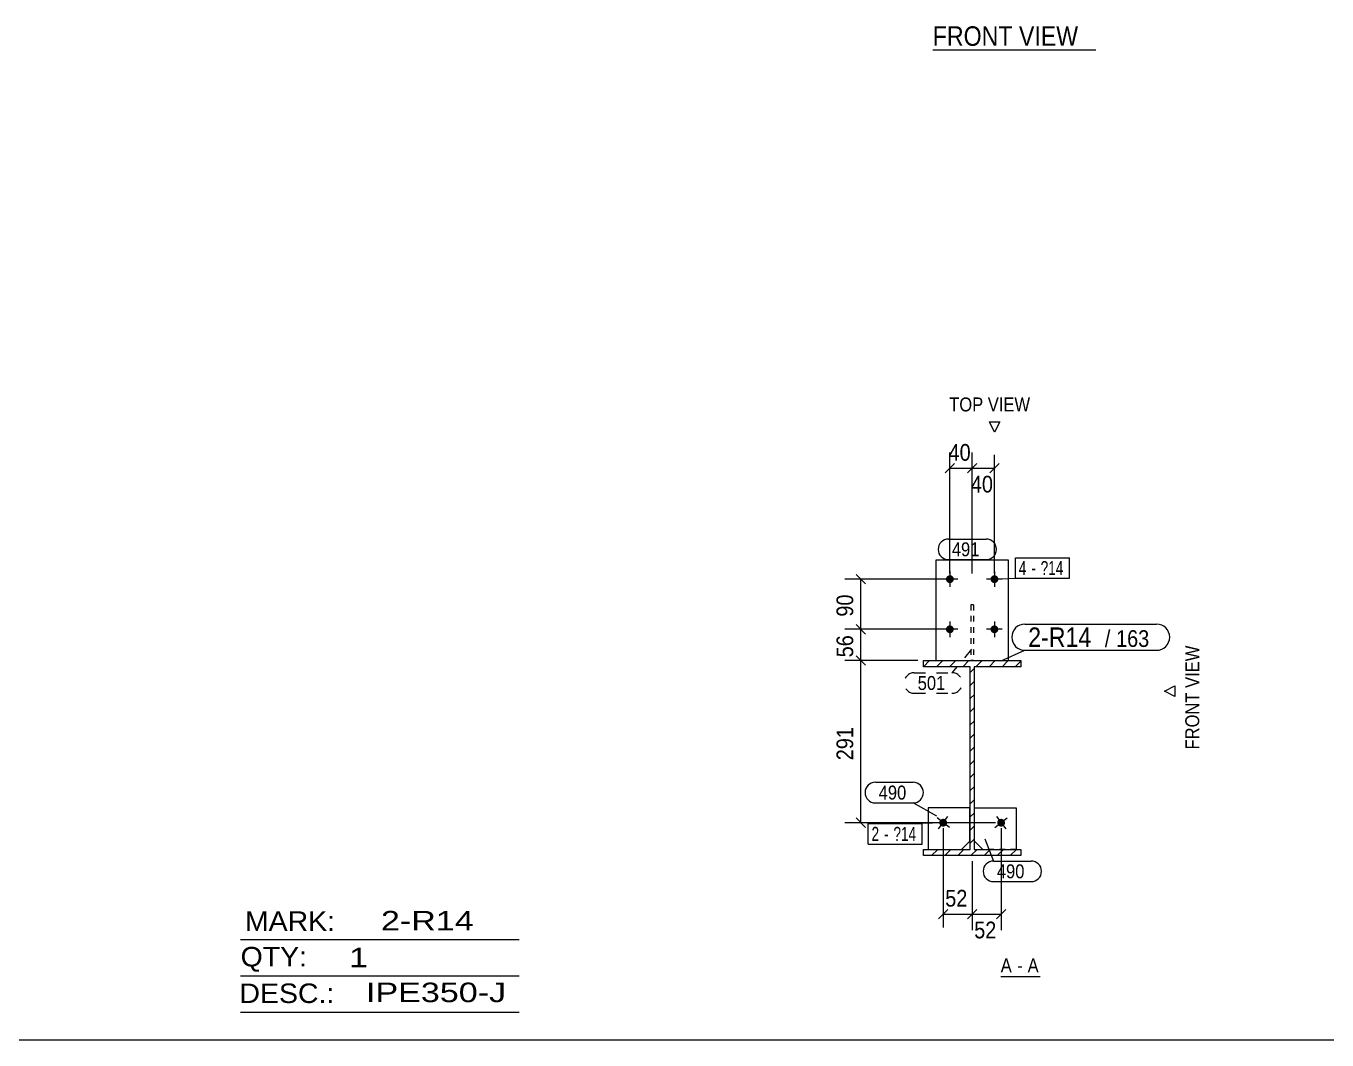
# Model space of a CAD drawing. Header units: millimetres. Extents: x 2 to 825, y 1 to 579.
# Drawn here: x 179 to 412.5, y 5 to 186.9 of the extents above; entities that cross this region are included whole.
import ezdxf

# ---------------------------------------------------------------- set-up
doc = ezdxf.new("R2010")
doc.units = ezdxf.units.MM
for name, pattern in [('XKITLINE00', [0]), ('XKITLINE01', [4, 1, -1, 1, -1]), ('XKITLINE02', [4, 2, -2])]:
    doc.linetypes.add(name, pattern=pattern)
for name, color, linetype, lineweight in [('Bolt', 3, 'Continuous', 0), ('BoltMark', 7, 'Continuous', 0), ('Dimensions', 7, 'Continuous', 0), ('DrawingSheet', 5, 'Continuous', 0), ('OtherObjectType', 7, 'Continuous', 0), ('Part', 2, 'Continuous', 0), ('PartMark', 7, 'Continuous', 0)]:
    doc.layers.add(name, color=color, linetype=linetype, lineweight=lineweight)
doc.styles.add('ARIAL', font='ARIAL.TTF')
doc.styles.add('ARIAL_NARROW', font='ARIALN.TTF')

# ---------------------------------------------------------------- blocks, each defined once
blk = doc.blocks.new('*A1')
at = {"layer": 'Part', "color": 7, "linetype": 'XKITLINE00', "lineweight": 0}
for p, q in [((340.07, 71.98), (341.17, 73.08)), ((342.43, 71.98), (343.53, 73.08)), ((344.78, 71.98), (345.88, 73.08)), ((347.14, 71.98), (348.24, 73.08)), ((349.5, 71.98), (350.6, 73.08)), ((351.86, 71.98), (352.96, 73.08)), ((354.21, 71.98), (355.31, 73.08)), ((356.57, 71.98), (357.57, 72.98)), ((340.07, 71.98), (340.07, 71.98)), ((348.47, 70.95), (349.17, 71.65)), ((348.47, 68.59), (349.17, 69.29)), ((348.47, 66.24), (349.17, 66.94)), ((348.47, 63.88), (349.17, 64.58)), ((348.47, 61.52), (349.17, 62.22)), ((348.47, 59.16), (349.17, 59.86)), ((348.47, 56.81), (349.17, 57.51)), ((348.47, 54.45), (349.17, 55.15)), ((348.47, 52.09), (349.17, 52.79)), ((348.47, 49.74), (349.17, 50.44)), ((348.47, 47.38), (349.17, 48.08)), ((348.47, 45.02), (349.17, 45.72)), ((348.47, 42.66), (349.17, 43.36)), ((348.47, 40.31), (349.17, 41.01)), ((340.07, 38.98), (340.27, 39.18)), ((341.53, 38.08), (342.63, 39.18)), ((343.89, 38.08), (344.99, 39.18)), ((346.24, 38.08), (347.34, 39.18)), ((348.6, 38.08), (349.7, 39.18)), ((350.96, 38.08), (352.06, 39.18)), ((353.32, 38.08), (354.42, 39.18)), ((355.67, 38.08), (356.77, 39.18))]:
    blk.add_line(p, q, dxfattribs=at)
blk = doc.blocks.new('*A114')
at = {"layer": 'Bolt'}
for points in [[(345.52, 87.65), (345.52, 87.61), (345.51, 87.58), (345.51, 87.54), (345.5, 87.51), (345.49, 87.48), (345.48, 87.44), (345.47, 87.41), (345.45, 87.38), (345.44, 87.35), (345.42, 87.32), (345.4, 87.29), (345.38, 87.26), (345.36, 87.24), (345.34, 87.21), (345.31, 87.19), (345.29, 87.16), (345.26, 87.14), (345.24, 87.12), (345.21, 87.1), (345.18, 87.08), (345.15, 87.06), (345.12, 87.05), (345.09, 87.03), (345.06, 87.02), (345.02, 87.01), (344.99, 87), (344.96, 86.99), (344.92, 86.99), (344.89, 86.98), (344.85, 86.98), (344.82, 86.98), (344.79, 86.98), (344.75, 86.98), (344.72, 86.99), (344.68, 86.99), (344.65, 87), (344.62, 87.01), (344.58, 87.02), (344.55, 87.03), (344.52, 87.05), (344.49, 87.06), (344.46, 87.08), (344.43, 87.1), (344.4, 87.12), (344.38, 87.14), (344.35, 87.16), (344.32, 87.19), (344.3, 87.21), (344.28, 87.24), (344.26, 87.26), (344.24, 87.29), (344.22, 87.32), (344.2, 87.35), (344.19, 87.38), (344.17, 87.41), (344.16, 87.44), (344.15, 87.48), (344.14, 87.51), (344.13, 87.54), (344.13, 87.58), (344.12, 87.61), (344.12, 87.65), (344.12, 87.68), (344.12, 87.72), (344.12, 87.75), (344.13, 87.78), (344.13, 87.82), (344.14, 87.85), (344.15, 87.88), (344.16, 87.92), (344.17, 87.95), (344.19, 87.98), (344.2, 88.01), (344.22, 88.04), (344.24, 88.07), (344.26, 88.1), (344.28, 88.12), (344.3, 88.15), (344.32, 88.18), (344.35, 88.2), (344.38, 88.22), (344.4, 88.24), (344.43, 88.26), (344.46, 88.28), (344.49, 88.3), (344.52, 88.31), (344.55, 88.33), (344.58, 88.34), (344.62, 88.35), (344.65, 88.36), (344.68, 88.37), (344.72, 88.37), (344.75, 88.38), (344.79, 88.38), (344.82, 88.38), (344.85, 88.38), (344.89, 88.38), (344.92, 88.37), (344.96, 88.37), (344.99, 88.36), (345.02, 88.35), (345.06, 88.34), (345.09, 88.33), (345.12, 88.31), (345.15, 88.3), (345.18, 88.28), (345.21, 88.26), (345.24, 88.24), (345.26, 88.22), (345.29, 88.2), (345.31, 88.18), (345.34, 88.15), (345.36, 88.12), (345.38, 88.1), (345.4, 88.07), (345.42, 88.04), (345.44, 88.01), (345.45, 87.98), (345.47, 87.95), (345.48, 87.92), (345.49, 87.88), (345.5, 87.85), (345.51, 87.82), (345.51, 87.78), (345.52, 87.75), (345.52, 87.72), (345.52, 87.68)], [(353.52, 87.65), (353.52, 87.61), (353.51, 87.58), (353.51, 87.54), (353.5, 87.51), (353.49, 87.48), (353.48, 87.44), (353.47, 87.41), (353.45, 87.38), (353.44, 87.35), (353.42, 87.32), (353.4, 87.29), (353.38, 87.26), (353.36, 87.24), (353.34, 87.21), (353.31, 87.19), (353.29, 87.16), (353.26, 87.14), (353.24, 87.12), (353.21, 87.1), (353.18, 87.08), (353.15, 87.06), (353.12, 87.05), (353.09, 87.03), (353.06, 87.02), (353.02, 87.01), (352.99, 87), (352.96, 86.99), (352.92, 86.99), (352.89, 86.98), (352.85, 86.98), (352.82, 86.98), (352.79, 86.98), (352.75, 86.98), (352.72, 86.99), (352.68, 86.99), (352.65, 87), (352.62, 87.01), (352.58, 87.02), (352.55, 87.03), (352.52, 87.05), (352.49, 87.06), (352.46, 87.08), (352.43, 87.1), (352.4, 87.12), (352.38, 87.14), (352.35, 87.16), (352.32, 87.19), (352.3, 87.21), (352.28, 87.24), (352.26, 87.26), (352.24, 87.29), (352.22, 87.32), (352.2, 87.35), (352.19, 87.38), (352.17, 87.41), (352.16, 87.44), (352.15, 87.48), (352.14, 87.51), (352.13, 87.54), (352.13, 87.58), (352.12, 87.61), (352.12, 87.65), (352.12, 87.68), (352.12, 87.72), (352.12, 87.75), (352.13, 87.78), (352.13, 87.82), (352.14, 87.85), (352.15, 87.88), (352.16, 87.92), (352.17, 87.95), (352.19, 87.98), (352.2, 88.01), (352.22, 88.04), (352.24, 88.07), (352.26, 88.1), (352.28, 88.12), (352.3, 88.15), (352.32, 88.18), (352.35, 88.2), (352.38, 88.22), (352.4, 88.24), (352.43, 88.26), (352.46, 88.28), (352.49, 88.3), (352.52, 88.31), (352.55, 88.33), (352.58, 88.34), (352.62, 88.35), (352.65, 88.36), (352.68, 88.37), (352.72, 88.37), (352.75, 88.38), (352.79, 88.38), (352.82, 88.38), (352.85, 88.38), (352.89, 88.38), (352.92, 88.37), (352.96, 88.37), (352.99, 88.36), (353.02, 88.35), (353.06, 88.34), (353.09, 88.33), (353.12, 88.31), (353.15, 88.3), (353.18, 88.28), (353.21, 88.26), (353.24, 88.24), (353.26, 88.22), (353.29, 88.2), (353.31, 88.18), (353.34, 88.15), (353.36, 88.12), (353.38, 88.1), (353.4, 88.07), (353.42, 88.04), (353.44, 88.01), (353.45, 87.98), (353.47, 87.95), (353.48, 87.92), (353.49, 87.88), (353.5, 87.85), (353.51, 87.82), (353.51, 87.78), (353.52, 87.75), (353.52, 87.72), (353.52, 87.68)], [(345.52, 78.65), (345.52, 78.61), (345.51, 78.58), (345.51, 78.54), (345.5, 78.51), (345.49, 78.48), (345.48, 78.44), (345.47, 78.41), (345.45, 78.38), (345.44, 78.35), (345.42, 78.32), (345.4, 78.29), (345.38, 78.26), (345.36, 78.24), (345.34, 78.21), (345.31, 78.19), (345.29, 78.16), (345.26, 78.14), (345.24, 78.12), (345.21, 78.1), (345.18, 78.08), (345.15, 78.06), (345.12, 78.05), (345.09, 78.03), (345.06, 78.02), (345.02, 78.01), (344.99, 78), (344.96, 77.99), (344.92, 77.99), (344.89, 77.98), (344.85, 77.98), (344.82, 77.98), (344.79, 77.98), (344.75, 77.98), (344.72, 77.99), (344.68, 77.99), (344.65, 78), (344.62, 78.01), (344.58, 78.02), (344.55, 78.03), (344.52, 78.05), (344.49, 78.06), (344.46, 78.08), (344.43, 78.1), (344.4, 78.12), (344.38, 78.14), (344.35, 78.16), (344.32, 78.19), (344.3, 78.21), (344.28, 78.24), (344.26, 78.26), (344.24, 78.29), (344.22, 78.32), (344.2, 78.35), (344.19, 78.38), (344.17, 78.41), (344.16, 78.44), (344.15, 78.48), (344.14, 78.51), (344.13, 78.54), (344.13, 78.58), (344.12, 78.61), (344.12, 78.65), (344.12, 78.68), (344.12, 78.72), (344.12, 78.75), (344.13, 78.78), (344.13, 78.82), (344.14, 78.85), (344.15, 78.88), (344.16, 78.92), (344.17, 78.95), (344.19, 78.98), (344.2, 79.01), (344.22, 79.04), (344.24, 79.07), (344.26, 79.1), (344.28, 79.12), (344.3, 79.15), (344.32, 79.18), (344.35, 79.2), (344.38, 79.22), (344.4, 79.24), (344.43, 79.26), (344.46, 79.28), (344.49, 79.3), (344.52, 79.31), (344.55, 79.33), (344.58, 79.34), (344.62, 79.35), (344.65, 79.36), (344.68, 79.37), (344.72, 79.37), (344.75, 79.38), (344.79, 79.38), (344.82, 79.38), (344.85, 79.38), (344.89, 79.38), (344.92, 79.37), (344.96, 79.37), (344.99, 79.36), (345.02, 79.35), (345.06, 79.34), (345.09, 79.33), (345.12, 79.31), (345.15, 79.3), (345.18, 79.28), (345.21, 79.26), (345.24, 79.24), (345.26, 79.22), (345.29, 79.2), (345.31, 79.18), (345.34, 79.15), (345.36, 79.12), (345.38, 79.1), (345.4, 79.07), (345.42, 79.04), (345.44, 79.01), (345.45, 78.98), (345.47, 78.95), (345.48, 78.92), (345.49, 78.88), (345.5, 78.85), (345.51, 78.82), (345.51, 78.78), (345.52, 78.75), (345.52, 78.72), (345.52, 78.68)], [(353.52, 78.65), (353.52, 78.61), (353.51, 78.58), (353.51, 78.54), (353.5, 78.51), (353.49, 78.48), (353.48, 78.44), (353.47, 78.41), (353.45, 78.38), (353.44, 78.35), (353.42, 78.32), (353.4, 78.29), (353.38, 78.26), (353.36, 78.24), (353.34, 78.21), (353.31, 78.19), (353.29, 78.16), (353.26, 78.14), (353.24, 78.12), (353.21, 78.1), (353.18, 78.08), (353.15, 78.06), (353.12, 78.05), (353.09, 78.03), (353.06, 78.02), (353.02, 78.01), (352.99, 78), (352.96, 77.99), (352.92, 77.99), (352.89, 77.98), (352.85, 77.98), (352.82, 77.98), (352.79, 77.98), (352.75, 77.98), (352.72, 77.99), (352.68, 77.99), (352.65, 78), (352.62, 78.01), (352.58, 78.02), (352.55, 78.03), (352.52, 78.05), (352.49, 78.06), (352.46, 78.08), (352.43, 78.1), (352.4, 78.12), (352.38, 78.14), (352.35, 78.16), (352.32, 78.19), (352.3, 78.21), (352.28, 78.24), (352.26, 78.26), (352.24, 78.29), (352.22, 78.32), (352.2, 78.35), (352.19, 78.38), (352.17, 78.41), (352.16, 78.44), (352.15, 78.48), (352.14, 78.51), (352.13, 78.54), (352.13, 78.58), (352.12, 78.61), (352.12, 78.65), (352.12, 78.68), (352.12, 78.72), (352.12, 78.75), (352.13, 78.78), (352.13, 78.82), (352.14, 78.85), (352.15, 78.88), (352.16, 78.92), (352.17, 78.95), (352.19, 78.98), (352.2, 79.01), (352.22, 79.04), (352.24, 79.07), (352.26, 79.1), (352.28, 79.12), (352.3, 79.15), (352.32, 79.18), (352.35, 79.2), (352.38, 79.22), (352.4, 79.24), (352.43, 79.26), (352.46, 79.28), (352.49, 79.3), (352.52, 79.31), (352.55, 79.33), (352.58, 79.34), (352.62, 79.35), (352.65, 79.36), (352.68, 79.37), (352.72, 79.37), (352.75, 79.38), (352.79, 79.38), (352.82, 79.38), (352.85, 79.38), (352.89, 79.38), (352.92, 79.37), (352.96, 79.37), (352.99, 79.36), (353.02, 79.35), (353.06, 79.34), (353.09, 79.33), (353.12, 79.31), (353.15, 79.3), (353.18, 79.28), (353.21, 79.26), (353.24, 79.24), (353.26, 79.22), (353.29, 79.2), (353.31, 79.18), (353.34, 79.15), (353.36, 79.12), (353.38, 79.1), (353.4, 79.07), (353.42, 79.04), (353.44, 79.01), (353.45, 78.98), (353.47, 78.95), (353.48, 78.92), (353.49, 78.88), (353.5, 78.85), (353.51, 78.82), (353.51, 78.78), (353.52, 78.75), (353.52, 78.72), (353.52, 78.68)]]:
    blk.add_hatch(color=3, dxfattribs=at).paths.add_polyline_path(points, flags=17)
at = {"layer": 'Bolt', "color": 3, "linetype": 'XKITLINE00', "lineweight": 0}
for p, q in [((344.82, 89.08), (344.82, 86.28)), ((352.82, 89.08), (352.82, 86.28)), ((346.22, 87.68), (343.42, 87.68)), ((354.22, 87.68), (351.42, 87.68)), ((344.82, 80.08), (344.82, 77.28)), ((352.82, 80.08), (352.82, 77.28)), ((346.22, 78.68), (343.42, 78.68)), ((354.22, 78.68), (351.42, 78.68))]:
    blk.add_line(p, q, dxfattribs=at)
blk = doc.blocks.new('*A115')
at = {"layer": 'Bolt'}
blk.add_hatch(color=3, dxfattribs=at).paths.add_polyline_path([(353.62, 44.55), (353.65, 44.57), (353.68, 44.59), (353.71, 44.61), (353.74, 44.62), (353.77, 44.63), (353.8, 44.65), (353.83, 44.66), (353.87, 44.66), (353.9, 44.67), (353.94, 44.68), (353.97, 44.68), (354, 44.68), (354.04, 44.68), (354.07, 44.68), (354.11, 44.68), (354.14, 44.67), (354.17, 44.66), (354.21, 44.66), (354.24, 44.65), (354.27, 44.63), (354.3, 44.62), (354.34, 44.61), (354.37, 44.59), (354.4, 44.57), (354.42, 44.55), (354.45, 44.53), (354.48, 44.51), (354.5, 44.49), (354.53, 44.46), (354.55, 44.44), (354.57, 44.41), (354.59, 44.38), (354.61, 44.35), (354.63, 44.32), (354.65, 44.29), (354.66, 44.26), (354.67, 44.23), (354.68, 44.2), (354.69, 44.17), (354.7, 44.13), (354.71, 44.1), (354.71, 44.07), (354.72, 44.03), (354.72, 44), (354.72, 43.96), (354.72, 43.93), (354.71, 43.89), (354.71, 43.86), (354.7, 43.83), (354.69, 43.79), (354.68, 43.76), (354.67, 43.73), (354.66, 43.7), (354.64, 43.66), (354.63, 43.63), (354.61, 43.61), (354.59, 43.58), (354.57, 43.55), (354.55, 43.52), (354.53, 43.5), (354.5, 43.47), (354.48, 43.45), (354.45, 43.43), (354.42, 43.41), (354.39, 43.39), (354.36, 43.37), (354.33, 43.35), (354.3, 43.34), (354.27, 43.33), (354.24, 43.32), (354.21, 43.31), (354.17, 43.3), (354.14, 43.29), (354.1, 43.29), (354.07, 43.28), (354.04, 43.28), (354, 43.28), (353.97, 43.28), (353.93, 43.29), (353.9, 43.29), (353.87, 43.3), (353.83, 43.31), (353.8, 43.32), (353.77, 43.33), (353.74, 43.34), (353.7, 43.36), (353.67, 43.37), (353.64, 43.39), (353.62, 43.41), (353.59, 43.43), (353.56, 43.45), (353.54, 43.47), (353.51, 43.5), (353.49, 43.52), (353.47, 43.55), (353.45, 43.58), (353.43, 43.61), (353.41, 43.64), (353.39, 43.67), (353.38, 43.7), (353.37, 43.73), (353.35, 43.76), (353.34, 43.8), (353.34, 43.83), (353.33, 43.86), (353.32, 43.9), (353.32, 43.93), (353.32, 43.96), (353.32, 44), (353.32, 44.03), (353.33, 44.07), (353.33, 44.1), (353.34, 44.14), (353.35, 44.17), (353.36, 44.2), (353.37, 44.23), (353.38, 44.27), (353.4, 44.3), (353.41, 44.33), (353.43, 44.36), (353.45, 44.38), (353.47, 44.41), (353.49, 44.44), (353.51, 44.46), (353.54, 44.49), (353.56, 44.51), (353.59, 44.53)], flags=17)
at = {"layer": 'Bolt', "color": 3, "linetype": 'XKITLINE00', "lineweight": 0}
for p, q in [((352.91, 43.12), (355.13, 44.84)), ((353.16, 45.09), (354.88, 42.88))]:
    blk.add_line(p, q, dxfattribs=at)
blk = doc.blocks.new('*A116')
at = {"layer": 'Bolt'}
blk.add_hatch(color=3, dxfattribs=at).paths.add_polyline_path([(343.16, 43.45), (343.14, 43.47), (343.11, 43.5), (343.09, 43.52), (343.07, 43.55), (343.05, 43.58), (343.03, 43.61), (343.01, 43.63), (343, 43.66), (342.98, 43.7), (342.97, 43.73), (342.96, 43.76), (342.95, 43.79), (342.94, 43.83), (342.93, 43.86), (342.93, 43.89), (342.92, 43.93), (342.92, 43.96), (342.92, 44), (342.92, 44.03), (342.92, 44.07), (342.93, 44.1), (342.94, 44.13), (342.94, 44.17), (342.95, 44.2), (342.97, 44.23), (342.98, 44.26), (342.99, 44.29), (343.01, 44.32), (343.03, 44.35), (343.05, 44.38), (343.07, 44.41), (343.09, 44.44), (343.11, 44.46), (343.14, 44.49), (343.16, 44.51), (343.19, 44.53), (343.22, 44.55), (343.24, 44.57), (343.27, 44.59), (343.3, 44.61), (343.34, 44.62), (343.37, 44.63), (343.4, 44.65), (343.43, 44.66), (343.47, 44.66), (343.5, 44.67), (343.53, 44.68), (343.57, 44.68), (343.6, 44.68), (343.64, 44.68), (343.67, 44.68), (343.7, 44.68), (343.74, 44.67), (343.77, 44.66), (343.81, 44.66), (343.84, 44.65), (343.87, 44.63), (343.9, 44.62), (343.93, 44.61), (343.96, 44.59), (343.99, 44.57), (344.02, 44.55), (344.05, 44.53), (344.08, 44.51), (344.1, 44.49), (344.13, 44.46), (344.15, 44.44), (344.17, 44.41), (344.19, 44.38), (344.21, 44.36), (344.23, 44.33), (344.24, 44.3), (344.26, 44.27), (344.27, 44.23), (344.28, 44.2), (344.29, 44.17), (344.3, 44.14), (344.31, 44.1), (344.31, 44.07), (344.32, 44.03), (344.32, 44), (344.32, 43.96), (344.32, 43.93), (344.31, 43.9), (344.31, 43.86), (344.3, 43.83), (344.29, 43.8), (344.28, 43.76), (344.27, 43.73), (344.26, 43.7), (344.25, 43.67), (344.23, 43.64), (344.21, 43.61), (344.19, 43.58), (344.17, 43.55), (344.15, 43.52), (344.13, 43.5), (344.1, 43.47), (344.08, 43.45), (344.05, 43.43), (344.02, 43.41), (344, 43.39), (343.97, 43.37), (343.94, 43.36), (343.9, 43.34), (343.87, 43.33), (343.84, 43.32), (343.81, 43.31), (343.77, 43.3), (343.74, 43.29), (343.71, 43.29), (343.67, 43.28), (343.64, 43.28), (343.6, 43.28), (343.57, 43.28), (343.54, 43.29), (343.5, 43.29), (343.47, 43.3), (343.43, 43.31), (343.4, 43.32), (343.37, 43.33), (343.34, 43.34), (343.31, 43.35), (343.28, 43.37), (343.25, 43.39), (343.22, 43.41), (343.19, 43.43)], flags=17)
at = {"layer": 'Bolt', "color": 3, "linetype": 'XKITLINE00', "lineweight": 0}
for p, q in [((344.73, 43.12), (342.51, 44.84)), ((342.76, 42.88), (344.48, 45.09))]:
    blk.add_line(p, q, dxfattribs=at)
blk = doc.blocks.new('*A117')
at = {"layer": 'Part', "color": 2, "linetype": 'XKITLINE00', "lineweight": 0}
for p, q in [((340.07, 71.98), (340.07, 73.08)), ((340.07, 73.08), (357.57, 73.08)), ((357.57, 73.08), (357.57, 71.98)), ((348.47, 71.98), (340.07, 71.98)), ((348.47, 39.18), (348.47, 71.98)), ((357.57, 71.98), (349.17, 71.98)), ((349.17, 71.98), (349.17, 39.18)), ((340.07, 38.08), (340.07, 39.18)), ((340.07, 39.18), (348.47, 39.18)), ((357.57, 38.08), (340.07, 38.08)), ((349.17, 39.18), (357.57, 39.18)), ((357.57, 39.18), (357.57, 38.08))]:
    blk.add_line(p, q, dxfattribs=at)
blk = doc.blocks.new('*A118')
at = {"layer": 'Part', "color": 2, "linetype": 'XKITLINE00', "lineweight": 0}
for p, q in [((355.32, 91.08), (342.32, 91.08)), ((342.32, 91.08), (342.32, 73.08)), ((355.32, 73.08), (355.32, 91.08))]:
    blk.add_line(p, q, dxfattribs=at)
at = {"layer": 'Part', "color": 7, "linetype": 'XKITLINE01', "lineweight": 0}
blk.add_line((342.32, 73.08), (355.32, 73.08), dxfattribs=at)
blk = doc.blocks.new('*A119')
at = {"layer": 'Part', "color": 7, "linetype": 'XKITLINE01', "lineweight": 0}
for p, q in [((349.07, 83.08), (348.57, 83.08)), ((348.57, 83.08), (348.57, 73.08)), ((349.07, 83.08), (349.07, 73.08)), ((349.07, 73.08), (348.57, 73.08))]:
    blk.add_line(p, q, dxfattribs=at)
blk = doc.blocks.new('*A120')
at = {"layer": 'Part', "color": 2, "linetype": 'XKITLINE00', "lineweight": 0}
for p, q in [((349.22, 40.68), (349.22, 46.68)), ((349.22, 46.68), (356.72, 46.68)), ((356.72, 46.68), (356.72, 39.18)), ((350.72, 39.18), (349.22, 40.68))]:
    blk.add_line(p, q, dxfattribs=at)
at = {"layer": 'Part', "color": 7, "linetype": 'XKITLINE01', "lineweight": 0}
blk.add_line((356.72, 39.18), (350.72, 39.18), dxfattribs=at)
blk = doc.blocks.new('*A121')
at = {"layer": 'Part', "color": 2, "linetype": 'XKITLINE00', "lineweight": 0}
for p, q in [((348.42, 46.68), (340.92, 46.68)), ((340.92, 46.68), (340.92, 39.18)), ((348.42, 40.68), (348.42, 46.68)), ((346.92, 39.18), (348.42, 40.68))]:
    blk.add_line(p, q, dxfattribs=at)
at = {"layer": 'Part', "color": 7, "linetype": 'XKITLINE01', "lineweight": 0}
blk.add_line((340.92, 39.18), (346.92, 39.18), dxfattribs=at)
blk = doc.blocks.new('*A131')
at = {"layer": 'DrawingSheet', "color": 5, "linetype": 'XKITLINE00', "lineweight": 0}
blk.add_line((5, 5), (825, 5), dxfattribs=at)
blk = doc.blocks.new('*A135')
at = {"layer": 'OtherObjectType', "color": 6, "linetype": 'XKITLINE00', "lineweight": 0}
for p, q in [((217.5, 23), (267.5, 23)), ((217.5, 16.5), (267.5, 16.5)), ((217.5, 10), (267.5, 10))]:
    blk.add_line(p, q, dxfattribs=at)
at = {"layer": 'OtherObjectType', "color": 6, "style": 'ARIAL_NARROW'}
for s, width, p in [('MARK:', 1.275, (218.27, 24.58)), ('2-R14', 1.525501, (242.69, 24.65)), ('QTY:', 1.275, (217.5, 18.19)), ('1', 1.525501, (236.99, 18.05)), ('DESC.:', 1.275, (217.29, 11.63)), ('IPE350-J', 1.525501, (240, 11.79))]:
    blk.add_text(s, height=3.5, dxfattribs=dict(at, width=width)).set_placement(p)
blk = doc.blocks.new('*A143')
at = {"layer": 'OtherObjectType', "color": 7, "linetype": 'XKITLINE00', "lineweight": 0}
blk.add_line((341.75, 182.63), (371.05, 182.63), dxfattribs=at)
at = {"layer": 'OtherObjectType', "color": 7, "style": 'ARIAL', "width": 0.85}
blk.add_text('FRONT VIEW', height=3.5, dxfattribs=at).set_placement((341.75, 183.38))
blk = doc.blocks.new('*A232')
at = {"layer": 'Dimensions', "color": 7, "linetype": 'XKITLINE00', "lineweight": 0}
for p, q in [((339.07, 73.08), (325.97, 73.08)), ((327.97, 73.93), (329.67, 72.23)), ((328.82, 43.98), (328.82, 73.08)), ((327.97, 44.83), (329.67, 43.13)), ((353.02, 43.98), (325.97, 43.98))]:
    blk.add_line(p, q, dxfattribs=at)
at = {"layer": 'Dimensions', "color": 3}
for p in [(328.82, 73.08), (328.82, 43.98)]:
    blk.add_point(p, dxfattribs=at)
at = {"layer": 'Dimensions', "color": 3, "style": 'ARIAL', "width": 0.85}
blk.add_text('291', height=3, rotation=90.0002, dxfattribs=at).set_placement((327.47, 55.19))
blk = doc.blocks.new('*A233')
at = {"layer": 'Dimensions', "color": 7, "linetype": 'XKITLINE00', "lineweight": 0}
for p, q in [((327.97, 79.53), (329.67, 77.83)), ((343.82, 78.68), (325.97, 78.68)), ((328.82, 73.08), (328.82, 78.68)), ((339.07, 73.08), (325.97, 73.08)), ((327.97, 73.93), (329.67, 72.23))]:
    blk.add_line(p, q, dxfattribs=at)
at = {"layer": 'Dimensions', "color": 3}
for p in [(328.82, 78.68), (328.82, 73.08)]:
    blk.add_point(p, dxfattribs=at)
at = {"layer": 'Dimensions', "color": 3, "style": 'ARIAL', "width": 0.85}
blk.add_text('56', height=3, rotation=90.0002, dxfattribs=at).set_placement((327.47, 73.66))
blk = doc.blocks.new('*A234')
at = {"layer": 'Dimensions', "color": 7, "linetype": 'XKITLINE00', "lineweight": 0}
for p, q in [((343.82, 87.68), (325.97, 87.68)), ((327.97, 88.53), (329.67, 86.83)), ((328.82, 78.68), (328.82, 87.68)), ((327.97, 79.53), (329.67, 77.83)), ((343.82, 78.68), (325.97, 78.68))]:
    blk.add_line(p, q, dxfattribs=at)
at = {"layer": 'Dimensions', "color": 3}
for p in [(328.82, 87.68), (328.82, 78.68)]:
    blk.add_point(p, dxfattribs=at)
at = {"layer": 'Dimensions', "color": 3, "style": 'ARIAL', "width": 0.85}
blk.add_text('90', height=3, rotation=90.0002, dxfattribs=at).set_placement((327.47, 80.96))
blk = doc.blocks.new('*A235')
at = {"layer": 'Dimensions', "color": 7, "linetype": 'XKITLINE00', "lineweight": 0}
for p, q in [((343.62, 42.98), (343.62, 25.18)), ((348.82, 37.08), (348.82, 25.18)), ((344.47, 28.43), (342.77, 26.73)), ((349.67, 28.43), (347.97, 26.73)), ((343.62, 27.58), (348.82, 27.58))]:
    blk.add_line(p, q, dxfattribs=at)
at = {"layer": 'Dimensions', "color": 3}
for p in [(343.62, 27.58), (348.82, 27.58)]:
    blk.add_point(p, dxfattribs=at)
at = {"layer": 'Dimensions', "color": 3, "style": 'ARIAL', "width": 0.85}
blk.add_text('52', height=3, dxfattribs=at).set_placement((343.99, 28.93))
blk = doc.blocks.new('*A236')
at = {"layer": 'Dimensions', "color": 7, "linetype": 'XKITLINE00', "lineweight": 0}
for p, q in [((354.02, 42.98), (354.02, 24.73)), ((348.82, 37.08), (348.82, 24.73)), ((349.67, 28.43), (347.97, 26.73)), ((354.87, 28.43), (353.17, 26.73)), ((348.82, 27.58), (354.02, 27.58))]:
    blk.add_line(p, q, dxfattribs=at)
at = {"layer": 'Dimensions', "color": 3}
for p in [(348.82, 27.58), (354.02, 27.58)]:
    blk.add_point(p, dxfattribs=at)
at = {"layer": 'Dimensions', "color": 3, "style": 'ARIAL', "width": 0.85}
blk.add_text('52', height=3, dxfattribs=at).set_placement((349.19, 23.23))
blk = doc.blocks.new('*A237')
at = {"layer": 'Dimensions', "color": 7, "linetype": 'XKITLINE00', "lineweight": 0}
for p, q in [((344.82, 88.68), (344.82, 110.43)), ((348.82, 88.68), (348.82, 110.43)), ((345.67, 108.43), (343.97, 106.73)), ((344.82, 107.58), (348.82, 107.58)), ((349.67, 108.43), (347.97, 106.73))]:
    blk.add_line(p, q, dxfattribs=at)
at = {"layer": 'Dimensions', "color": 3}
for p in [(344.82, 107.58), (348.82, 107.58)]:
    blk.add_point(p, dxfattribs=at)
at = {"layer": 'Dimensions', "color": 3, "style": 'ARIAL', "width": 0.85}
blk.add_text('40', height=3, dxfattribs=at).set_placement((344.59, 108.93))
blk = doc.blocks.new('*A238')
at = {"layer": 'Dimensions', "color": 7, "linetype": 'XKITLINE00', "lineweight": 0}
for p, q in [((348.82, 88.68), (348.82, 109.98)), ((352.82, 88.68), (352.82, 109.98)), ((349.67, 108.43), (347.97, 106.73)), ((348.82, 107.58), (352.82, 107.58)), ((353.67, 108.43), (351.97, 106.73))]:
    blk.add_line(p, q, dxfattribs=at)
at = {"layer": 'Dimensions', "color": 3}
for p in [(348.82, 107.58), (352.82, 107.58)]:
    blk.add_point(p, dxfattribs=at)
at = {"layer": 'Dimensions', "color": 3, "style": 'ARIAL', "width": 0.85}
blk.add_text('40', height=3, dxfattribs=at).set_placement((348.59, 103.23))
blk = doc.blocks.new('*A239')
at = {"layer": 'BoltMark', "color": 7, "linetype": 'XKITLINE00', "lineweight": 0}
for p, q in [((356.59, 91.53), (366.28, 91.53)), ((356.59, 87.83), (356.59, 91.53)), ((366.28, 87.83), (366.28, 91.53)), ((352.82, 87.68), (356.59, 87.83)), ((356.59, 87.83), (366.28, 87.83))]:
    blk.add_line(p, q, dxfattribs=at)
at = {"layer": 'BoltMark', "color": 3, "style": 'ARIAL_NARROW', "width": 0.85}
for s, p in [('4', (357.19, 88.43)), ('-', (359.46, 88.43)), ('?14', (361.12, 88.43))]:
    blk.add_text(s, height=2.5, dxfattribs=at).set_placement(p)
blk = doc.blocks.new('*A240')
at = {"layer": 'BoltMark', "color": 7, "linetype": 'XKITLINE00', "lineweight": 0}
for p, q in [((330.16, 43.83), (339.85, 43.83)), ((330.16, 40.13), (330.16, 43.83)), ((343.62, 43.98), (339.85, 43.83)), ((339.85, 40.13), (339.85, 43.83)), ((330.16, 40.13), (339.85, 40.13))]:
    blk.add_line(p, q, dxfattribs=at)
at = {"layer": 'BoltMark', "color": 3, "style": 'ARIAL_NARROW', "width": 0.85}
for s, p in [('2', (330.76, 40.73)), ('?14', (334.69, 40.73)), ('-', (333.03, 40.73))]:
    blk.add_text(s, height=2.5, dxfattribs=at).set_placement(p)
blk = doc.blocks.new('*A241')
at = {"layer": 'PartMark', "color": 7, "linetype": 'XKITLINE00', "lineweight": 0}
for p, q in [((358.28, 79.62), (381.93, 79.62)), ((354.04, 73.03), (358.28, 74.92)), ((358.28, 74.92), (381.93, 74.92))]:
    blk.add_line(p, q, dxfattribs=at)
for centre, start, end in [((358.28, 77.27), 90, 270), ((381.93, 77.27), 270, 90)]:
    blk.add_arc(centre, 2.35, start, end, dxfattribs=at)
at = {"layer": 'PartMark', "color": 1, "style": 'ARIAL', "width": 0.85}
blk.add_text('2-R14', height=3.5, dxfattribs=at).set_placement((358.88, 75.52))
at = {"layer": 'PartMark', "color": 3, "style": 'ARIAL', "width": 0.85}
for s, p in [('/', (372.64, 75.52)), ('163', (374.66, 75.52))]:
    blk.add_text(s, height=3, dxfattribs=at).set_placement(p)
blk = doc.blocks.new('*A242')
at = {"layer": 'PartMark', "color": 7, "linetype": 'XKITLINE00', "lineweight": 0}
for p, q in [((344.57, 94.88), (351.33, 94.88)), ((344.57, 91.18), (351.33, 91.18))]:
    blk.add_line(p, q, dxfattribs=at)
for centre, start, end in [((344.57, 93.03), 90, 270), ((351.33, 93.03), 270, 90)]:
    blk.add_arc(centre, 1.85, start, end, dxfattribs=at)
at = {"layer": 'PartMark', "color": 3, "style": 'ARIAL', "width": 0.85}
blk.add_text('491', height=2.5, dxfattribs=at).set_placement((345.17, 91.78))
blk = doc.blocks.new('*A243')
at = {"layer": 'PartMark', "color": 7, "linetype": 'XKITLINE02', "lineweight": 0}
for p, q in [((348.7, 75.11), (345.2, 70.9)), ((338.44, 70.9), (345.2, 70.9)), ((338.44, 67.2), (345.2, 67.2))]:
    blk.add_line(p, q, dxfattribs=at)
for centre, start, end in [((338.44, 69.05), 90, 270), ((345.2, 69.05), 270, 90)]:
    blk.add_arc(centre, 1.85, start, end, dxfattribs=at)
at = {"layer": 'PartMark', "color": 3, "style": 'ARIAL', "width": 0.85}
blk.add_text('501', height=2.5, dxfattribs=at).set_placement((339.04, 67.8))
blk = doc.blocks.new('*A244')
at = {"layer": 'PartMark', "color": 7, "linetype": 'XKITLINE00', "lineweight": 0}
for p, q in [((351.1, 41.06), (352.65, 37.11)), ((352.65, 37.11), (359.42, 37.11)), ((352.65, 33.41), (359.42, 33.41))]:
    blk.add_line(p, q, dxfattribs=at)
for centre, start, end in [((352.65, 35.26), 90, 270), ((359.42, 35.26), 270, 90)]:
    blk.add_arc(centre, 1.85, start, end, dxfattribs=at)
at = {"layer": 'PartMark', "color": 3, "style": 'ARIAL', "width": 0.85}
blk.add_text('490', height=2.5, dxfattribs=at).set_placement((353.25, 34.01))
blk = doc.blocks.new('*A245')
at = {"layer": 'PartMark', "color": 7, "linetype": 'XKITLINE00', "lineweight": 0}
for p, q in [((331.44, 51.24), (338.21, 51.24)), ((331.44, 47.54), (338.21, 47.54)), ((342.45, 45.15), (338.21, 47.54))]:
    blk.add_line(p, q, dxfattribs=at)
for centre, start, end in [((331.44, 49.39), 90, 270), ((338.21, 49.39), 270, 90)]:
    blk.add_arc(centre, 1.85, start, end, dxfattribs=at)
at = {"layer": 'PartMark', "color": 3, "style": 'ARIAL', "width": 0.85}
blk.add_text('490', height=2.5, dxfattribs=at).set_placement((332.04, 48.14))
blk = doc.blocks.new('*A246')
at = {"layer": 'OtherObjectType', "color": 7, "linetype": 'XKITLINE00', "lineweight": 0}
for p, q in [((352.85, 114.03), (351.91, 115.91)), ((351.91, 115.91), (353.79, 115.91)), ((353.79, 115.91), (352.85, 114.03)), ((352.85, 114.03), (352.85, 114.03)), ((383.33, 67.58), (385.21, 68.52)), ((385.21, 68.52), (385.21, 66.64)), ((385.21, 66.64), (383.33, 67.58)), ((383.33, 67.58), (383.33, 67.58)), ((353.95, 16.38), (361, 16.38))]:
    blk.add_line(p, q, dxfattribs=at)
at = {"layer": 'OtherObjectType', "color": 7, "style": 'ARIAL', "width": 0.85}
for s, p in [('TOP VIEW', (344.7, 117.78)), ('A', (353.95, 17.13)), ('A', (358.78, 17.13)), ('-', (356.92, 17.13))]:
    blk.add_text(s, height=2.5, dxfattribs=at).set_placement(p)
blk.add_text('FRONT VIEW', height=2.5, rotation=90, dxfattribs=at).set_placement((389.58, 57.12))

msp = doc.modelspace()

# ---------------------------------------------------------------- block references
at = {"lineweight": 0}
for name in ['*A131', '*A143', '*A237', '*A238', '*A242', '*A118', '*A239', '*A114', '*A234', '*A119', '*A233', '*A241', '*A243', '*A232', '*A1', '*A117', '*A245', '*A121', '*A116', '*A120', '*A115', '*A240', '*A235', '*A236', '*A244', '*A135']:
    msp.add_blockref(name, (0, 0), dxfattribs=at)
at = {"layer": 'OtherObjectType', "lineweight": 0}
msp.add_blockref('*A246', (0, 0), dxfattribs=at)

doc.saveas('drawing.dxf')
